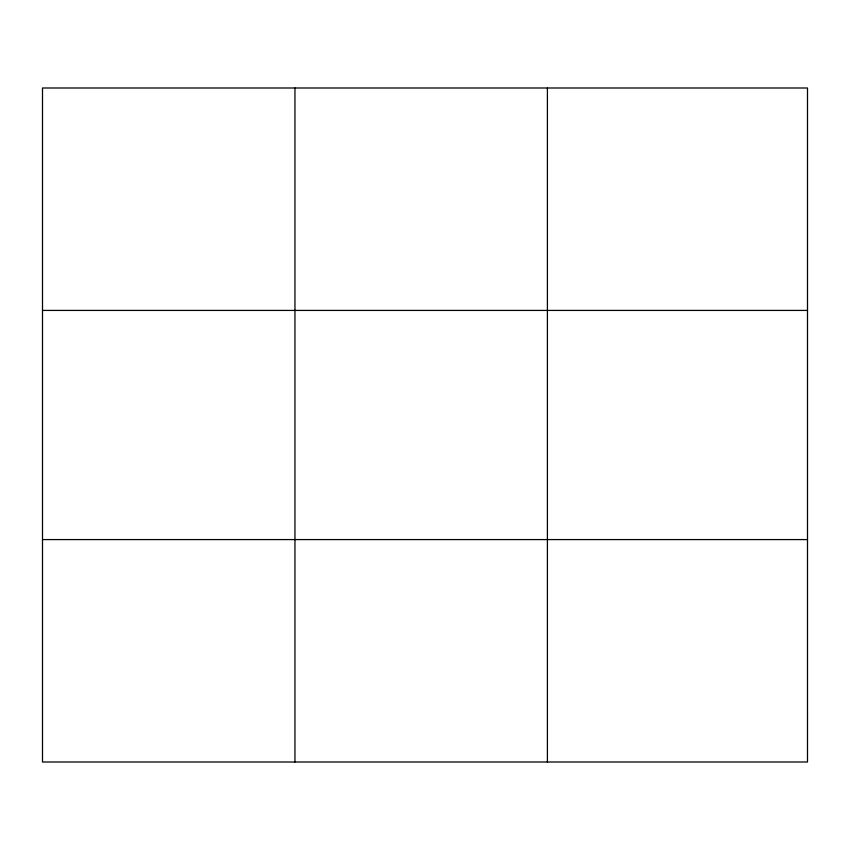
<?xml version="1.0" encoding="UTF-8"?>
<svg xmlns="http://www.w3.org/2000/svg" width="850" height="850" viewBox="0 0 850 850"><rect width="100%" height="100%" fill="white"/><g stroke="black" fill="none" stroke-linecap="round" stroke-linejoin="round"><path stroke-width="1.27" d="M294.95 87.996L294.95 762.004M547.4 87.996L547.4 762.004M42.5 310.42L807.5 310.42M42.5 539.58L807.5 539.58M807.5 717.517L807.5 762.004L42.5 762.004L42.5 87.996L807.5 87.996L807.5 717.517"/></g></svg>
